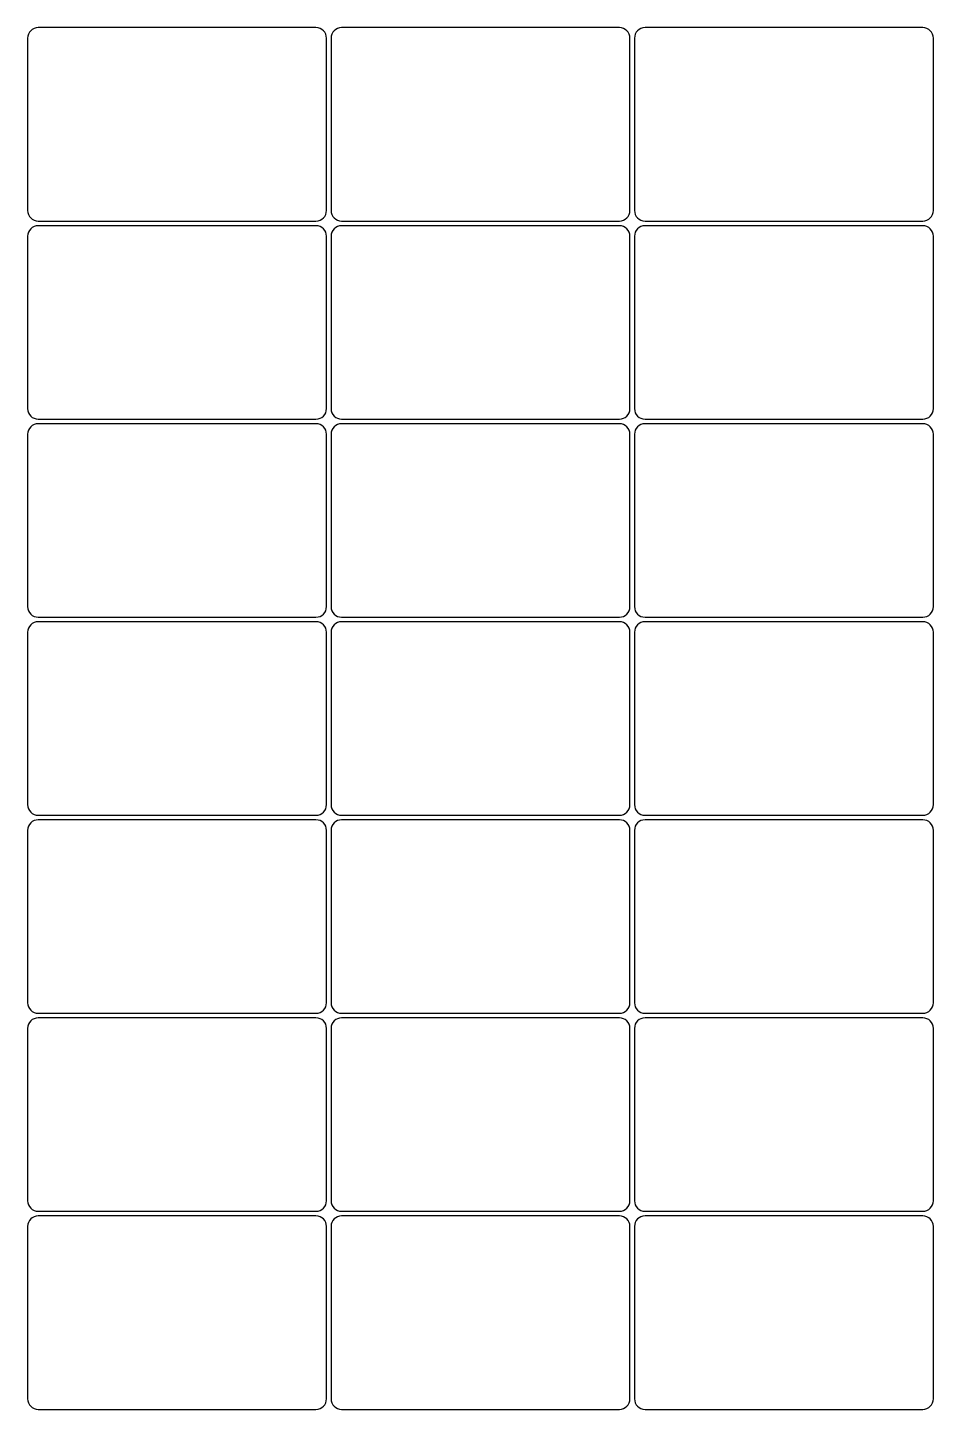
# Model space of a CAD drawing. Header units: millimetres. Extents: x 27 to 284, y -413 to -21.
import ezdxf

# ---------------------------------------------------------------- set-up
doc = ezdxf.new("R2010")
doc.units = ezdxf.units.MM

msp = doc.modelspace()

# ---------------------------------------------------------------- linework, layer by layer
for p, q in [((108.75, -20.57), (29.75, -20.57)), ((195.03, -20.57), (116.03, -20.57)), ((281.31, -20.57), (202.31, -20.57)), ((26.75, -23.57), (26.75, -72.57)), ((111.75, -72.57), (111.75, -23.57)), ((113.03, -23.57), (113.03, -72.57)), ((198.03, -72.57), (198.03, -23.57)), ((199.31, -23.57), (199.31, -72.57)), ((284.31, -72.57), (284.31, -23.57)), ((29.75, -75.57), (108.75, -75.57)), ((108.75, -76.88), (29.75, -76.88)), ((116.03, -75.57), (195.03, -75.57)), ((195.03, -76.88), (116.03, -76.88)), ((202.31, -75.57), (281.31, -75.57)), ((281.31, -76.88), (202.31, -76.88)), ((26.75, -79.88), (26.75, -128.88)), ((111.75, -128.88), (111.75, -79.88)), ((113.03, -79.88), (113.03, -128.88)), ((198.03, -128.88), (198.03, -79.88)), ((199.31, -79.88), (199.31, -128.88)), ((284.31, -128.88), (284.31, -79.88)), ((29.75, -131.88), (108.75, -131.88)), ((108.75, -133.18), (29.75, -133.18)), ((116.03, -131.88), (195.03, -131.88)), ((195.03, -133.18), (116.03, -133.18)), ((202.31, -131.88), (281.31, -131.88)), ((281.31, -133.18), (202.31, -133.18)), ((26.75, -136.18), (26.75, -185.18)), ((111.75, -185.18), (111.75, -136.18)), ((113.03, -136.18), (113.03, -185.18)), ((198.03, -185.18), (198.03, -136.18)), ((199.31, -136.18), (199.31, -185.18)), ((284.31, -185.18), (284.31, -136.18)), ((29.75, -188.18), (108.75, -188.18)), ((116.03, -188.18), (195.03, -188.18)), ((202.31, -188.18), (281.31, -188.18)), ((108.75, -189.48), (29.75, -189.48)), ((195.03, -189.48), (116.03, -189.48)), ((281.31, -189.48), (202.31, -189.48)), ((26.75, -192.48), (26.75, -241.48)), ((111.75, -241.48), (111.75, -192.48)), ((113.03, -192.48), (113.03, -241.48)), ((198.03, -241.48), (198.03, -192.48)), ((199.31, -192.48), (199.31, -241.48)), ((284.31, -241.48), (284.31, -192.48)), ((29.75, -244.48), (108.75, -244.48)), ((108.75, -245.79), (29.75, -245.79)), ((116.03, -244.48), (195.03, -244.48)), ((195.03, -245.79), (116.03, -245.79)), ((202.31, -244.48), (281.31, -244.48)), ((281.31, -245.79), (202.31, -245.79)), ((26.75, -248.79), (26.75, -297.79)), ((111.75, -297.79), (111.75, -248.79)), ((113.03, -248.79), (113.03, -297.79)), ((198.03, -297.79), (198.03, -248.79)), ((199.31, -248.79), (199.31, -297.79)), ((284.31, -297.79), (284.31, -248.79)), ((29.75, -300.79), (108.75, -300.79)), ((108.75, -302.09), (29.75, -302.09)), ((116.03, -300.79), (195.03, -300.79)), ((195.03, -302.09), (116.03, -302.09)), ((202.31, -300.79), (281.31, -300.79)), ((281.31, -302.09), (202.31, -302.09)), ((26.75, -305.09), (26.75, -354.09)), ((111.75, -354.09), (111.75, -305.09)), ((113.03, -305.09), (113.03, -354.09)), ((198.03, -354.09), (198.03, -305.09)), ((199.31, -305.09), (199.31, -354.09)), ((284.31, -354.09), (284.31, -305.09)), ((29.75, -357.09), (108.75, -357.09)), ((116.03, -357.09), (195.03, -357.09)), ((202.31, -357.09), (281.31, -357.09)), ((26.75, -361.39), (26.75, -410.39)), ((108.75, -358.39), (29.75, -358.39)), ((111.75, -410.39), (111.75, -361.39)), ((113.03, -361.39), (113.03, -410.39)), ((195.03, -358.39), (116.03, -358.39)), ((198.03, -410.39), (198.03, -361.39)), ((199.31, -361.39), (199.31, -410.39)), ((281.31, -358.39), (202.31, -358.39)), ((284.31, -410.39), (284.31, -361.39)), ((29.75, -413.39), (108.75, -413.39)), ((116.03, -413.39), (195.03, -413.39)), ((202.31, -413.39), (281.31, -413.39))]:
    msp.add_line(p, q)
for centre, start, end in [((29.75, -23.57), 90, 180), ((108.75, -23.57), 0, 90), ((116.03, -23.57), 90, 180), ((195.03, -23.57), 0, 90), ((202.31, -23.57), 90, 180), ((281.31, -23.57), 0, 90), ((29.75, -72.57), 180, 270), ((108.75, -72.57), 270, 360), ((116.03, -72.57), 180, 270), ((195.03, -72.57), 270, 360), ((202.31, -72.57), 180, 270), ((281.31, -72.57), 270, 360), ((29.75, -79.88), 90, 180), ((108.75, -79.88), 0, 90), ((116.03, -79.88), 90, 180), ((195.03, -79.88), 0, 90), ((202.31, -79.88), 90, 180), ((281.31, -79.88), 0, 90), ((29.75, -128.88), 180, 270), ((108.75, -128.88), 270, 360), ((116.03, -128.88), 180, 270), ((195.03, -128.88), 270, 360), ((202.31, -128.88), 180, 270), ((281.31, -128.88), 270, 360), ((29.75, -136.18), 90, 180), ((108.75, -136.18), 0, 90), ((116.03, -136.18), 90, 180), ((195.03, -136.18), 0, 90), ((202.31, -136.18), 90, 180), ((281.31, -136.18), 0, 90), ((29.75, -185.18), 180, 270), ((108.75, -185.18), 270, 360), ((116.03, -185.18), 180, 270), ((195.03, -185.18), 270, 360), ((202.31, -185.18), 180, 270), ((281.31, -185.18), 270, 360), ((29.75, -192.48), 90, 180), ((108.75, -192.48), 0, 90), ((116.03, -192.48), 90, 180), ((195.03, -192.48), 0, 90), ((202.31, -192.48), 90, 180), ((281.31, -192.48), 0, 90), ((29.75, -241.48), 180, 270), ((108.75, -241.48), 270, 360), ((116.03, -241.48), 180, 270), ((195.03, -241.48), 270, 360), ((202.31, -241.48), 180, 270), ((281.31, -241.48), 270, 360), ((29.75, -248.79), 90, 180), ((108.75, -248.79), 0, 90), ((116.03, -248.79), 90, 180), ((195.03, -248.79), 0, 90), ((202.31, -248.79), 90, 180), ((281.31, -248.79), 0, 90), ((29.75, -297.79), 180, 270), ((108.75, -297.79), 270, 360), ((116.03, -297.79), 180, 270), ((195.03, -297.79), 270, 360), ((202.31, -297.79), 180, 270), ((281.31, -297.79), 270, 360), ((29.75, -305.09), 90, 180), ((108.75, -305.09), 0, 90), ((116.03, -305.09), 90, 180), ((195.03, -305.09), 0, 90), ((202.31, -305.09), 90, 180), ((281.31, -305.09), 0, 90), ((29.75, -354.09), 180, 270), ((108.75, -354.09), 270, 360), ((116.03, -354.09), 180, 270), ((195.03, -354.09), 270, 360), ((202.31, -354.09), 180, 270), ((281.31, -354.09), 270, 360), ((29.75, -361.39), 90, 180), ((108.75, -361.39), 0, 90), ((116.03, -361.39), 90, 180), ((195.03, -361.39), 0, 90), ((202.31, -361.39), 90, 180), ((281.31, -361.39), 0, 90), ((29.75, -410.39), 180, 270), ((108.75, -410.39), 270, 360), ((116.03, -410.39), 180, 270), ((195.03, -410.39), 270, 360), ((202.31, -410.39), 180, 270), ((281.31, -410.39), 270, 360)]:
    msp.add_arc(centre, 3, start, end)

doc.saveas('drawing.dxf')
